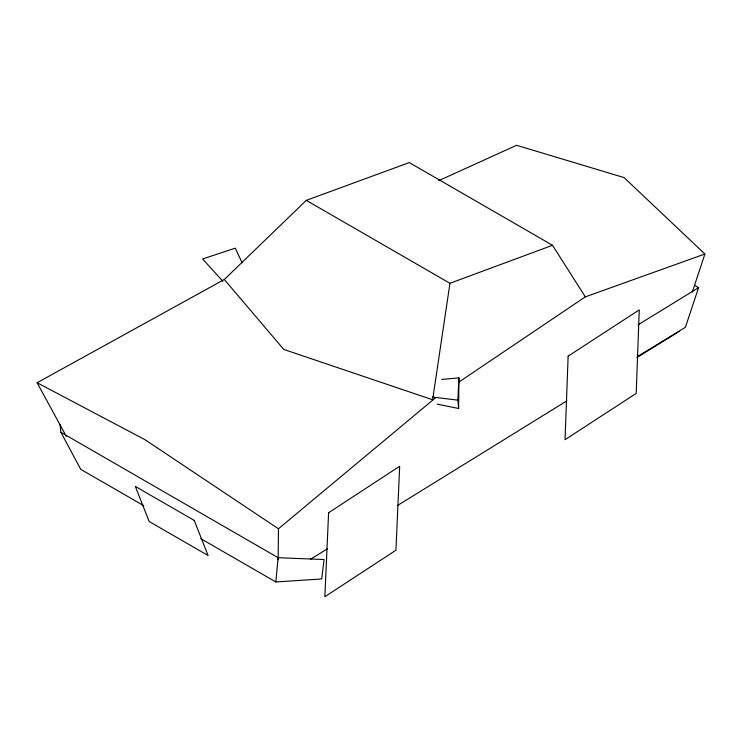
<?xml version="1.0" encoding="UTF-8"?>
<svg xmlns="http://www.w3.org/2000/svg" width="742" height="742" viewBox="0 0 742 742"><rect width="100%" height="100%" fill="white"/><g stroke="black" fill="none" stroke-linecap="round" stroke-linejoin="round"><path stroke-width="1.11" d="M278.148 559.839L278.445 528.777L435.498 397.823M437.112 404.149L458.612 408.48L458.936 377.873L441.722 379.459M458.612 408.48L457.86 400.151L458.936 377.873M278.129 557.706L324.106 559.533L321.666 578.964L275.829 581.951L278.129 557.706L60.909 432.298L60.019 424.313M438.689 180.686L516.599 145.284L624.068 177.588L704.9 254.005L585.317 296.865L552.53 245.287L449.958 283.296L432.623 399.771L283.769 349.426L224.307 279.502L37.1 382.733L66.335 436.389M692.267 292.144L704.9 254.005M694.586 285.336L698.593 287.655L685.404 327.278L637.397 356.587M224.307 279.502L306.307 200.359L409.269 162.572L552.53 245.287M458.547 382.297L585.317 296.865M310.499 559.283L327.268 548.922M397.276 505.654L566.869 400.847M636.877 357.588L679.282 331.386M638.083 324.81L698.593 287.655M432.595 397.063L457.86 400.151M37.1 382.733L144.829 439.598L278.445 528.777M306.307 200.359L449.958 283.296M143.744 505.692L80.702 469.296L60.909 432.298M200.776 538.627L275.829 581.951M222.804 281.246L202.612 258.949L235.297 248.153L242.142 262.844M568.131 356.151L565.052 439.672L636.191 393.418L639.261 309.906L568.131 356.151M328.604 512.75L324.857 596.716L395.931 550.221L399.678 466.254L328.604 512.75M194.228 520.42L135.322 486.409L149.17 521.505L208.085 555.517L194.228 520.42"/></g></svg>
